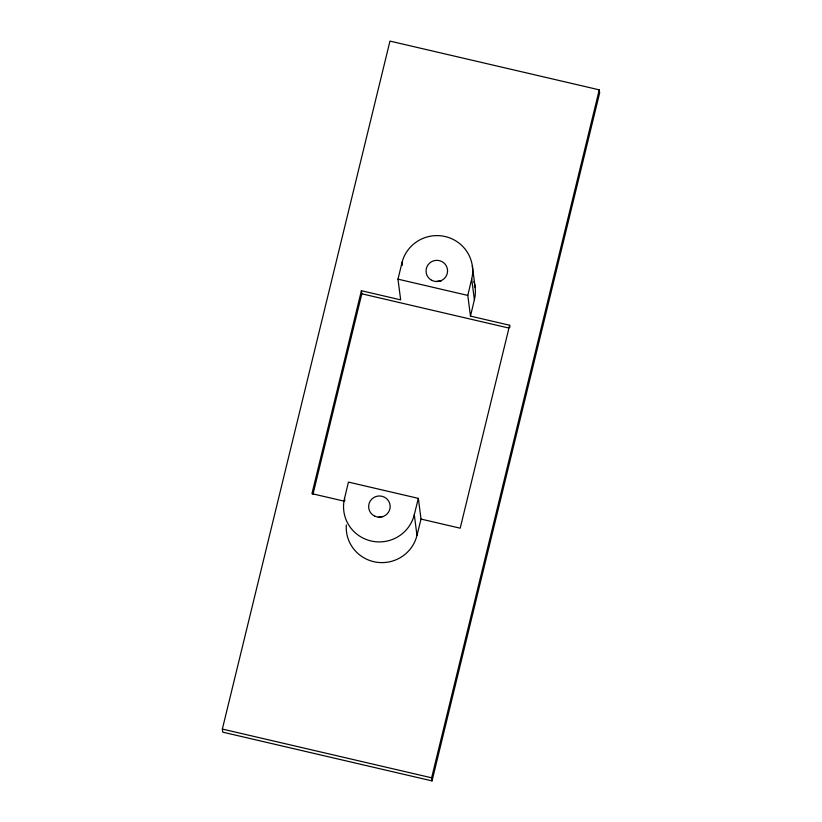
<?xml version="1.0" encoding="UTF-8"?>
<svg xmlns="http://www.w3.org/2000/svg" width="822" height="822" viewBox="0 0 822 822"><rect width="100%" height="100%" fill="white"/><g stroke="black" fill="none" stroke-linecap="round" stroke-linejoin="round"><path stroke-width="1.23" d="M344.839 500.886L344.531 498.451L348.436 482.093L418.336 498.368L421.028 519.072L416.97 535.389A35.88 35.336 -7.4 0 1 376.63 562.227A35.88 35.336 -7.4 0 1 346.309 524.939M509.907 327.3L509.64 325.245L470.472 316.121L467.79 295.417L471.694 279.069A35.88 35.336 -7.4 0 0 445.801 236.695A35.88 35.336 -7.4 0 0 402.246 261.622L397.982 279.161L400.663 299.866L361.403 290.721L311.959 493.673L343.781 501.081M470.472 316.121L474.386 299.763A35.88 35.336 -7.4 0 0 473.904 281.473M222.351 729.073L389.967 41.1L599.248 89.845L599.649 92.927L432.033 780.9L222.752 732.155L222.351 729.073L431.632 777.807L432.033 780.9M312.966 494.269L361.803 293.803L361.403 290.721M509.64 325.245L460.197 528.197L421.028 519.072M431.632 777.807L599.248 89.845M416.97 535.389L414.288 514.695L418.336 498.368M397.982 279.161L467.79 295.417M361.803 293.803L508.797 328.04M472.342 265.896L475.147 287.505M471.694 279.069L474.386 299.763M402.092 262.218L402.4 264.653M402.009 262.516L402.256 265.249M378.367 517.336A10.768 10.604 -7.4 0 1 382.99 516.699M436.451 281.484A10.768 10.604 -7.4 0 1 441.095 281.145M414.288 514.695A35.88 35.336 -7.4 0 1 371.03 540.968A35.88 35.336 -7.4 0 1 344.531 498.451M431.684 280.281A10.768 10.604 -7.4 0 0 447.569 270.623A10.768 10.604 -7.4 0 0 431.19 261.92A10.768 10.604 -7.4 0 0 431.684 280.281M374.904 516.216A10.768 10.604 -7.4 0 0 390.121 505.561A10.768 10.604 -7.4 0 0 373.198 497.937A10.768 10.604 -7.4 0 0 374.904 516.216"/></g></svg>
